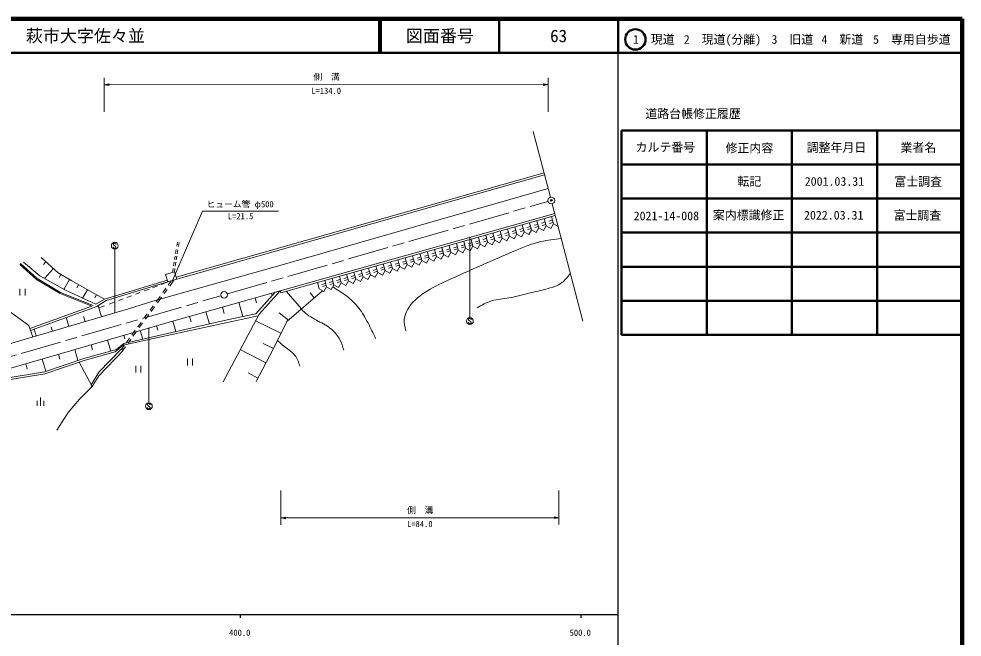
# Model space of a CAD drawing. Units: millimetres, scale not verified. Extents: x 40000 to 680000, y 20000 to 380000.
# Drawn here: x 402975 to 680000, y 198357 to 380000 of the extents above; entities that cross this region are included whole.
import ezdxf
from ezdxf.enums import TextEntityAlignment as Align

# ---------------------------------------------------------------- set-up
doc = ezdxf.new("R2010")
doc.units = ezdxf.units.MM
doc.header["$LTSCALE"] = 1000
doc.header["$PDMODE"] = 32
doc.header["$PDSIZE"] = 500
doc.linetypes.add('CHAIN', pattern=[18.5, 12, -1.5, 3.5, -1.5])
for name, color, linetype, lineweight in [('M-BGD', 7, 'Continuous', 13), ('M-BMK', 2, 'CHAIN', 13), ('M-BMK-SRVR', 3, 'Continuous', 13), ('M-STR-STR3', 7, 'Continuous', 13), ('M-STR-STRC', 7, 'Continuous', 13), ('M-TTL', 2, 'Continuous', 140), ('M-TTL-BAND', 7, 'Continuous', 25), ('M-TTL-FRAM', 2, 'Continuous', 50), ('M-TTL-LINE', 7, 'Continuous', 50)]:
    doc.layers.add(name, color=color, linetype=linetype, lineweight=lineweight)
doc.layers.add('M-OTRS', color=6, linetype='Continuous')
doc.layers.add('M-TTL-TXT', color=7, linetype='Continuous')
doc.styles.add('ＭＳ ゴシック', font='')
doc.styles.get('ＭＳ ゴシック').set_extended_font_data('MS Gothic')

# ---------------------------------------------------------------- blocks, each defined once
blk = doc.blocks.new('filled_dot')
at = {"color": 0, "linetype": 'Continuous', "lineweight": -2, "const_width": 1.25}
blk.add_lwpolyline([(-0.625, 0, 1), (0.625, 0, 1)], format="xyb", close=True, dxfattribs=at)
blk = doc.blocks.new('open_arrow')
at = {"color": 0, "linetype": 'Continuous', "lineweight": -2}
blk.add_lwpolyline([(7.5, 1.25), (0, 0), (7.5, -1.25)], dxfattribs=at)

msp = doc.modelspace()

# ---------------------------------------------------------------- linework, layer by layer
at = {"layer": 'M-BGD'}
for p, q in [((449151, 304071), (557201, 334792)), ((449330, 303498), (557353, 334211)), ((480275, 307691), (558419, 330135)), ((479722, 300104), (560337, 322804)), ((479884, 299526), (560489, 322224)), ((559974, 319784), (559413, 321921)), ((559982, 319751), (559413, 321921)), ((549226, 316794), (548668, 318895)), ((549233, 316769), (548668, 318895)), ((551376, 317392), (550817, 319500)), ((551383, 317365), (550817, 319500)), ((553249, 319033), (552171, 318748)), ((553525, 317990), (552966, 320105)), ((553533, 317962), (552966, 320105)), ((555399, 319634), (554321, 319350)), ((555569, 318989), (554491, 318704)), ((555675, 318588), (555115, 320710)), ((555682, 318558), (555115, 320710)), ((557037, 317793), (555675, 318588)), ((557548, 320235), (556470, 319951)), ((557719, 319587), (556640, 319303)), ((557037, 317793), (557832, 319155)), ((557824, 319186), (557264, 321316)), ((557832, 319155), (557264, 321316)), ((559186, 318390), (557824, 319186)), ((559698, 320836), (558619, 320553)), ((559868, 320185), (558790, 319902)), ((559186, 318390), (559982, 319751)), ((561336, 318986), (559974, 319784)), ((538479, 313805), (537923, 315869)), ((538484, 313786), (537923, 315869)), ((540628, 314403), (540072, 316474)), ((540634, 314383), (540072, 316474)), ((542502, 316029), (541425, 315741)), ((542778, 315001), (542221, 317080)), ((542784, 314979), (542221, 317080)), ((544652, 316630), (543574, 316342)), ((544821, 315998), (543743, 315710)), ((544927, 315599), (544370, 317685)), ((544933, 315576), (544370, 317685)), ((546801, 317231), (545724, 316944)), ((546970, 316596), (545893, 316309)), ((546293, 314808), (547083, 316172)), ((547077, 316196), (546519, 318290)), ((547083, 316172), (546519, 318290)), ((548442, 315405), (547077, 316196)), ((548951, 317832), (547873, 317545)), ((549120, 317194), (548042, 316908)), ((548442, 315405), (549233, 316769)), ((550591, 316002), (549226, 316794)), ((551100, 318433), (550022, 318147)), ((551270, 317792), (550192, 317506)), ((550591, 316002), (551383, 317365)), ((552740, 316599), (551376, 317392)), ((553419, 318390), (552341, 318105)), ((552740, 316599), (553533, 317962)), ((554888, 317196), (553525, 317990)), ((554888, 317196), (555682, 318558)), ((449361, 313266), (449537, 314351)), ((449846, 313129), (450030, 314271)), ((529881, 311413), (529327, 313449)), ((529885, 311401), (529327, 313449)), ((532031, 312011), (531476, 314054)), ((532034, 311997), (531476, 314054)), ((533905, 313626), (532828, 313335)), ((534180, 312609), (533625, 314659)), ((534184, 312593), (533625, 314659)), ((536054, 314227), (534978, 313936)), ((536222, 313605), (535146, 313314)), ((535548, 311823), (536334, 313190)), ((536330, 313207), (535774, 315264)), ((536334, 313190), (535774, 315264)), ((537697, 312420), (536330, 313207)), ((538203, 314828), (537127, 314538)), ((538372, 314203), (537295, 313913)), ((537697, 312420), (538484, 313786)), ((539846, 313017), (538479, 313805)), ((540353, 315429), (539276, 315139)), ((540521, 314801), (539444, 314512)), ((539846, 313017), (540634, 314383)), ((541995, 313614), (540628, 314403)), ((542671, 315399), (541594, 315111)), ((541995, 313614), (542784, 314979)), ((544144, 314211), (542778, 315001)), ((544144, 314211), (544933, 315576)), ((546293, 314808), (544927, 315599)), ((448717, 309277), (448887, 310328)), ((449004, 311055), (449193, 312226)), ((449501, 310997), (449688, 312151)), ((519134, 308423), (518582, 310423)), ((519135, 308418), (518582, 310423)), ((521283, 309021), (520731, 311028)), ((521285, 309015), (520731, 311028)), ((523158, 310622), (522082, 310327)), ((523433, 309619), (522880, 311633)), ((523435, 309611), (522880, 311633)), ((525307, 311223), (524231, 310929)), ((525474, 310614), (524398, 310319)), ((525582, 310217), (525029, 312239)), ((525585, 310208), (525029, 312239)), ((527456, 311824), (526381, 311530)), ((527623, 311212), (526548, 310918)), ((526953, 309435), (527735, 310804)), ((527732, 310815), (527178, 312844)), ((527735, 310804), (527178, 312844)), ((529101, 310032), (527732, 310815)), ((529606, 312425), (528530, 312132)), ((529773, 311810), (528697, 311517)), ((529101, 310032), (529885, 311401)), ((531250, 310629), (529881, 311413)), ((531755, 313025), (530679, 312733)), ((531923, 312408), (530847, 312116)), ((531250, 310629), (532034, 311997)), ((533399, 311226), (532031, 312011)), ((534072, 313007), (532996, 312715)), ((533399, 311226), (534184, 312593)), ((535548, 311823), (534180, 312609)), ((403216, 307861), (408180, 303448)), ((403415, 308085), (408359, 303691)), ((404290, 308523), (409146, 304522)), ((409516, 309880), (414525, 305377)), ((410162, 307867), (410874, 308659)), ((442359, 297045), (480275, 307691)), ((448421, 307447), (448603, 308569)), ((448915, 307370), (449094, 308478)), ((449207, 309177), (449379, 310239)), ((510536, 306032), (509986, 308003)), ((510535, 306036), (509986, 308003)), ((512410, 307619), (511336, 307320)), ((512686, 306629), (512135, 308608)), ((512685, 306631), (512135, 308608)), ((514560, 308219), (513485, 307921)), ((514725, 307623), (513651, 307325)), ((514835, 307227), (514284, 309213)), ((514835, 307226), (514284, 309213)), ((516709, 308820), (515635, 308522)), ((516875, 308221), (515800, 307923)), ((516208, 306450), (516986, 307822)), ((516984, 307825), (516433, 309818)), ((516986, 307822), (516433, 309818)), ((518357, 307047), (516984, 307825)), ((518859, 309421), (517784, 309124)), ((519025, 308819), (517950, 308522)), ((518357, 307047), (519135, 308418)), ((520506, 307644), (519134, 308423)), ((521008, 310021), (519933, 309726)), ((521174, 309417), (520099, 309121)), ((520506, 307644), (521285, 309015)), ((522655, 308241), (521283, 309021)), ((523324, 310016), (522249, 309720)), ((522655, 308241), (523435, 309611)), ((524804, 308838), (523433, 309619)), ((524804, 308838), (525585, 310208)), ((526953, 309435), (525582, 310217)), ((410501, 303757), (413105, 306653)), ((414525, 305377), (418484, 303060)), ((414782, 304021), (415288, 304900)), ((448645, 305694), (446082, 304894)), ((446082, 304894), (446767, 302698)), ((448111, 305527), (448301, 306700)), ((448640, 305665), (448795, 306628)), ((449330, 303498), (448645, 305694)), ((499786, 303050), (499241, 304977)), ((499783, 303061), (499241, 304977)), ((501936, 303646), (501390, 305582)), ((501933, 303656), (501390, 305582)), ((503811, 305219), (502738, 304917)), ((504086, 304243), (503539, 306187)), ((504084, 304251), (503539, 306187)), ((505961, 305819), (504887, 305518)), ((506125, 305235), (505051, 304934)), ((505462, 303471), (506234, 304846)), ((506236, 304839), (505688, 306792)), ((506234, 304846), (505688, 306792)), ((507611, 304066), (506236, 304839)), ((508111, 306419), (507037, 306119)), ((508275, 305832), (507201, 305532)), ((507611, 304066), (508384, 305441)), ((508386, 305436), (507837, 307398)), ((508384, 305441), (507837, 307398)), ((509760, 304662), (508386, 305436)), ((510260, 307019), (509186, 306720)), ((510425, 306429), (509351, 306130)), ((509760, 304662), (510535, 306036)), ((511910, 305257), (510536, 306032)), ((512575, 307026), (511501, 306727)), ((511910, 305257), (512685, 306631)), ((514059, 305853), (512686, 306629)), ((514059, 305853), (514835, 307226)), ((516208, 306450), (514835, 307227)), ((386979, 303598), (405880, 289900)), ((408180, 303448), (415093, 299291)), ((408359, 303691), (415227, 299561)), ((409146, 304522), (416692, 300261)), ((416206, 300482), (417888, 303403)), ((418484, 303060), (425242, 299170)), ((428091, 297698), (446588, 303271)), ((428644, 297238), (446767, 302698)), ((444883, 301990), (446767, 302698)), ((446767, 302698), (449330, 303498)), ((446853, 301792), (447734, 303000)), ((447269, 301513), (448535, 303250)), ((491187, 300664), (490645, 302556)), ((493063, 302219), (491991, 301913)), ((493337, 301260), (492794, 303162)), ((493332, 301277), (492794, 303162)), ((495213, 302819), (494140, 302514)), ((495375, 302251), (494302, 301945)), ((495487, 301857), (494943, 303767)), ((495482, 301872), (494943, 303767)), ((497362, 303419), (496290, 303115)), ((497525, 302848), (496452, 302543)), ((496865, 301089), (497633, 302466)), ((497637, 302453), (497092, 304372)), ((497633, 302466), (497092, 304372)), ((499014, 301684), (497637, 302453)), ((499512, 304019), (498439, 303716)), ((499675, 303444), (498602, 303141)), ((499014, 301684), (499783, 303061)), ((501163, 302280), (499786, 303050)), ((501662, 304619), (500589, 304316)), ((501825, 304041), (500752, 303739)), ((501163, 302280), (501933, 303656)), ((503313, 302875), (501936, 303646)), ((503975, 304638), (502901, 304336)), ((503313, 302875), (504084, 304251)), ((505462, 303471), (504086, 304243)), ((403302, 298732), (403301, 300732)), ((404801, 300732), (404802, 298732)), ((415093, 299291), (424388, 295635)), ((415227, 299561), (424814, 295790)), ((416692, 300261), (425540, 296218)), ((419982, 301028), (420488, 301907)), ((421688, 297978), (423088, 300410)), ((437189, 299100), (438477, 299584)), ((439795, 300079), (441238, 300621)), ((442257, 301004), (443654, 301529)), ((445267, 299616), (446178, 300866)), ((445672, 299322), (446524, 300492)), ((447763, 291069), (479722, 300104)), ((478277, 299695), (472588, 293381)), ((479722, 300104), (473548, 293251)), ((477379, 298628), (477166, 299381)), ((479722, 300104), (479884, 299526)), ((481457, 299969), (485938, 294787)), ((481626, 291057), (492129, 300141)), ((488497, 299472), (489720, 298058)), ((492566, 299898), (491187, 300664)), ((493224, 301654), (492152, 301348)), ((492566, 299898), (493332, 301277)), ((494715, 300493), (493337, 301260)), ((494715, 300493), (495482, 301872)), ((496865, 301089), (495487, 301857)), ((425242, 299170), (428091, 297698)), ((425331, 298038), (425774, 298896)), ((425540, 296218), (428091, 297698)), ((425868, 295535), (428644, 297238)), ((429455, 296195), (430944, 296754)), ((432337, 297278), (433646, 297769)), ((434700, 298165), (436051, 298673)), ((435143, 294822), (442359, 297045)), ((443296, 296913), (444430, 298468)), ((443668, 296574), (444852, 298198)), ((468705, 292553), (467543, 296661)), ((472776, 296531), (472355, 298021)), ((387791, 280885), (435143, 294822)), ((406187, 289013), (424388, 295635)), ((406383, 288446), (425868, 295535)), ((426246, 295767), (427212, 292488)), ((426452, 295067), (428173, 295713)), ((441494, 294440), (442437, 295734)), ((441818, 294037), (442823, 295415)), ((458925, 290388), (457920, 293940)), ((463246, 293482), (462732, 295301)), ((396250, 276122), (447763, 291069)), ((416856, 292256), (417618, 289664)), ((421993, 292511), (422415, 291076)), ((433808, 284647), (464148, 291581)), ((439815, 292137), (440688, 293335)), ((440160, 291763), (441163, 293138)), ((444232, 286517), (473258, 292706)), ((449115, 288146), (448228, 291204)), ((453546, 291036), (453109, 292580)), ((462983, 273408), (473548, 293251)), ((464148, 291581), (472588, 293381)), ((472514, 291309), (479941, 287643)), ((477641, 282983), (481626, 291057)), ((479454, 293592), (482156, 291516)), ((405880, 289900), (407049, 286521)), ((407440, 288830), (408025, 286841)), ((412488, 289387), (412822, 288252)), ((436163, 287128), (437165, 288502)), ((436494, 286734), (437548, 288178)), ((437928, 289549), (438863, 290831)), ((438351, 289280), (439332, 290626)), ((439350, 285914), (438624, 288417)), ((443808, 288495), (443426, 289810)), ((429954, 282411), (429020, 285630)), ((433606, 284088), (444232, 286517)), ((434122, 285989), (433822, 287024)), ((434583, 284961), (435460, 286164)), ((435038, 284735), (435848, 285847)), ((420336, 279674), (419416, 282844)), ((422016, 280243), (431696, 282886)), ((424641, 282781), (424218, 284237)), ((426422, 275138), (433645, 282613)), ((426501, 276227), (433142, 283099)), ((431283, 282151), (433606, 284088)), ((431696, 282886), (433808, 284647)), ((433645, 282613), (433142, 283099)), ((433191, 283052), (433890, 284010)), ((433555, 282701), (434268, 283679)), ((468002, 282835), (475514, 278911)), ((472664, 273456), (477641, 282983)), ((474689, 284659), (477728, 283160)), ((410854, 276467), (409812, 280057)), ((410497, 276346), (422016, 280243)), ((415031, 280016), (414614, 281450)), ((422191, 279669), (431283, 282151)), ((452512, 278207), (452511, 280207)), ((454011, 280208), (454012, 278208)), ((405460, 277113), (405010, 278664)), ((410643, 275762), (422191, 279669)), ((424493, 271977), (420697, 279163)), ((437322, 276100), (437321, 278100)), ((438821, 278101), (438822, 276101)), ((381050, 270845), (410643, 275762)), ((384061, 271953), (410497, 276346)), ((424222, 272491), (426501, 276227)), ((424493, 271977), (426422, 275138)), ((470311, 275988), (473198, 274479)), ((420792, 268273), (424493, 271977)), ((409317, 268787), (409318, 266287)), ((408317, 267787), (408318, 266287)), ((410318, 266287), (410317, 267787)), ((417433, 264363), (420792, 268273)), ((414144, 259151), (417433, 264363))]:
    msp.add_line(p, q, dxfattribs=at)
for points, knots in [([(516639, 288348), (516340, 289520), (516041, 290692), (516161, 291843), (516259, 292778), (516634, 293700), (517114, 294545), (518317, 296665), (520180, 298301), (522196, 299630), (524308, 301024), (526587, 302081), (528868, 303128), (535415, 306133), (541973, 309051), (548645, 311873), (551142, 312929), (553654, 313971), (556271, 314577), (558229, 315030), (560246, 315239), (562262, 315448)], [0, 0, 0, 0, 1, 1, 1, 2, 2, 2, 3, 3, 3, 4, 4, 4, 5, 5, 5, 6, 6, 6, 7, 7, 7, 7]), ([(537530, 295107), (538951, 295908), (540373, 296708), (541898, 297174), (543501, 297665), (545219, 297786), (546902, 298050), (549061, 298388), (551163, 298960), (553257, 299482), (554757, 299855), (556252, 300203), (557785, 300596), (559448, 301022), (561155, 301500), (562471, 302504), (563393, 303206), (564123, 304166), (564854, 305126)], [0, 0, 0, 0, 1, 1, 1, 2, 2, 2, 3, 3, 3, 4, 4, 4, 5, 5, 5, 6, 6, 6, 6]), ([(495137, 301250), (496508, 300410), (497880, 299569), (499159, 298590), (500514, 297552), (501764, 296358), (502814, 295016), (503869, 293668), (504723, 292170), (505517, 290648), (506297, 289154), (507020, 287637), (507743, 286121)], [0, 0, 0, 0, 1, 1, 1, 2, 2, 2, 3, 3, 3, 4, 4, 4, 4]), ([(485913, 294765), (486167, 294498), (486421, 294230), (486688, 293978), (487908, 292826), (489397, 291993), (490900, 291199), (492259, 290481), (493628, 289796), (494793, 288817), (495803, 287968), (496659, 286899), (497257, 285720), (497742, 284762), (498056, 283732), (498370, 282702)], [0, 0, 0, 0, 1, 1, 1, 2, 2, 2, 3, 3, 3, 4, 4, 4, 5, 5, 5, 5]), ([(478910, 285555), (479014, 285448), (479118, 285342), (479224, 285237), (480147, 284326), (481195, 283571), (482243, 282776), (482909, 282270), (483574, 281749), (484071, 281108), (484771, 280206), (485136, 279068), (485502, 277931)], [0, 0, 0, 0, 1, 1, 1, 2, 2, 2, 3, 3, 3, 4, 4, 4, 4])]:
    msp.add_open_spline(points, degree=3, knots=knots, dxfattribs=at)
at = {"layer": 'M-BMK'}
for p, q in [((464223, 299198), (558368, 326382)), ((368148, 271456), (462302, 298643))]:
    msp.add_line(p, q, dxfattribs=at)
at = {"layer": 'M-BMK-SRVR'}
for p, q in [((554025, 346932), (559084, 327595)), ((559590, 325660), (568605, 291204))]:
    msp.add_line(p, q, dxfattribs=at)
for centre in [(559337, 326628), (463263, 298921)]:
    msp.add_circle(centre, 1000, dxfattribs=at)
at = {"layer": 'M-OTRS'}
msp.add_point((559349, 326677), dxfattribs=at)
at = {"layer": 'M-STR-STR3'}
for p, q in [((428073, 352643), (428070, 362643)), ((558416, 360687), (428070, 360643)), ((558419, 352687), (558415, 362687)), ((448075, 303106), (456937, 323506)), ((456937, 323506), (479275, 323514)), ((479904, 241392), (479907, 231392)), ((561589, 241419), (561593, 231419)), ((479906, 233392), (561592, 233419))]:
    msp.add_line(p, q, dxfattribs=at)
at = {"layer": 'M-STR-STRC'}
for p, q in [((430853, 314047), (430729, 313863)), ((430729, 313863), (430732, 313731)), ((430732, 313731), (430795, 313602)), ((430795, 313602), (431051, 313420)), ((431045, 314113), (430853, 314047)), ((431167, 314110), (431045, 314113)), ((431051, 313420), (431180, 313289)), ((431417, 313992), (431167, 314110)), ((431180, 313289), (431359, 313173)), ((431359, 313173), (431486, 312973)), ((431480, 313860), (431417, 313992)), ((431480, 313731), (431480, 313860)), ((535428, 315790), (535436, 292232)), ((430732, 312883), (430730, 313004)), ((430772, 312780), (430732, 312883)), ((430856, 312670), (430772, 312780)), ((431043, 312609), (430856, 312670)), ((431178, 312609), (431043, 312609)), ((431147, 293646), (431141, 312350)), ((431278, 312638), (431178, 312609)), ((431420, 312730), (431278, 312638)), ((431480, 312862), (431420, 312730)), ((431486, 312973), (431480, 312862)), ((535158, 291929), (535034, 291745)), ((535034, 291745), (535037, 291613)), ((535037, 290765), (535034, 290886)), ((535037, 291613), (535100, 291484)), ((535100, 291484), (535356, 291302)), ((535350, 291995), (535158, 291929)), ((535471, 291992), (535350, 291995)), ((535356, 291302), (535485, 291171)), ((535721, 291874), (535471, 291992)), ((535485, 291171), (535664, 291055)), ((535664, 291055), (535790, 290855)), ((535785, 291742), (535721, 291874)), ((535785, 291613), (535785, 291742)), ((441142, 289148), (441150, 267189)), ((535077, 290662), (535037, 290765)), ((535161, 290552), (535077, 290662)), ((535348, 290491), (535161, 290552)), ((535482, 290491), (535348, 290491)), ((535582, 290520), (535482, 290491)), ((535724, 290613), (535582, 290520)), ((535785, 290744), (535724, 290613)), ((535790, 290855), (535785, 290744)), ((440871, 266886), (440747, 266701)), ((440747, 266701), (440750, 266570)), ((440750, 266570), (440813, 266441)), ((440813, 266441), (441069, 266259)), ((441063, 266952), (440871, 266886)), ((441185, 266949), (441063, 266952)), ((441069, 266259), (441198, 266128)), ((441435, 266831), (441185, 266949)), ((441198, 266128), (441377, 266012)), ((441377, 266012), (441504, 265812)), ((441498, 266699), (441435, 266831)), ((441498, 266570), (441498, 266699)), ((440750, 265722), (440748, 265843)), ((440790, 265619), (440750, 265722)), ((440874, 265509), (440790, 265619)), ((441061, 265448), (440874, 265509)), ((441196, 265448), (441061, 265448)), ((441296, 265477), (441196, 265448)), ((441438, 265569), (441296, 265477)), ((441498, 265701), (441438, 265569)), ((441504, 265812), (441498, 265701))]:
    msp.add_line(p, q, dxfattribs=at)
for centre in [(431137, 313350), (535442, 291232), (441155, 266189)]:
    msp.add_circle(centre, 1000, dxfattribs=at)
at = {"layer": 'M-TTL'}
for p, q in [((680000, 380000), (40000, 380000)), ((680000, 20000), (680000, 380000))]:
    msp.add_line(p, q, dxfattribs=at)
at = {"layer": 'M-TTL-BAND'}
for p, q in [((579000, 20000), (579000, 370000)), ((40000, 205000), (579000, 205000)), ((468000, 205000), (468000, 204000)), ((568000, 205000), (568000, 204000))]:
    msp.add_line(p, q, dxfattribs=at)
at = {"layer": 'M-TTL-FRAM'}
for p, q in [((580000, 347197), (580000, 287197)), ((580000, 347197), (680000, 347197)), ((580000, 287197), (680000, 287197))]:
    msp.add_line(p, q, dxfattribs=at)
at = {"layer": 'M-TTL-LINE'}
for p, q in [((508747, 380000), (508747, 370000)), ((509247, 380000), (509247, 370000)), ((543997, 380000), (543997, 370000)), ((579000, 380000), (579000, 370000)), ((40000, 370000), (680000, 370000)), ((605000, 347197), (605000, 287197)), ((630000, 347197), (630000, 287197)), ((655000, 347197), (655000, 287197)), ((580000, 337197), (680000, 337197)), ((580000, 327197), (680000, 327197)), ((580000, 317197), (680000, 317197)), ((580000, 307197), (680000, 307197)), ((580000, 297197), (680000, 297197))]:
    msp.add_line(p, q, dxfattribs=at)
msp.add_circle((584031, 373958), 3000, dxfattribs=at)

# ---------------------------------------------------------------- block references
at = {"layer": 'M-STR-STR3', "xscale": 193, "yscale": 193}
for p in [(428070, 360643), (479906, 233392)]:
    msp.add_blockref('open_arrow', p, dxfattribs=at)
at = {"layer": 'M-STR-STR3', "xscale": 193, "yscale": 193, "rotation": 180}
for p in [(558416, 360687), (561592, 233419)]:
    msp.add_blockref('open_arrow', p, dxfattribs=at)
at = {"layer": 'M-STR-STRC', "xscale": 160, "yscale": 160}
for p, rotation in [((535428, 315790), 270), ((431147, 293646), 90), ((441142, 289148), 270)]:
    msp.add_blockref('filled_dot', p, dxfattribs=dict(at, rotation=rotation))

# ---------------------------------------------------------------- texts
at = {"layer": 'M-STR-STR3', "style": 'ＭＳ ゴシック'}
for s, p in [('側\u3000溝', (489493, 361460)), ('L=134.0', (488869, 357402)), ('ヒューム管 φ500', (458106, 324081)), ('L=21.5', (464357, 320570)), ('側\u3000溝', (516999, 234200)), ('L=84.0', (517000, 230142))]:
    msp.add_text(s, height=1833, rotation=0.019, dxfattribs=at).set_placement(p, align=Align.BOTTOM_LEFT)
at = {"layer": 'M-TTL-BAND', "style": 'ＭＳ ゴシック'}
for s, p in [('400.0', (467844, 198195)), ('500.0', (567844, 198195))]:
    msp.add_text(s, height=1833, dxfattribs=at).set_placement(p, align=Align.BOTTOM_CENTER)
at = {"layer": 'M-TTL-TXT', "style": 'ＭＳ ゴシック'}
msp.add_text('萩市大字佐々並', height=3666, dxfattribs=at).set_placement((405024, 375000), align=Align.MIDDLE_LEFT)
for s, height, p in [('図面番号', 3666, (526622, 375000)), ('63', 3666, (561497, 375000)), ('1\u3000現道', 2566, (589448, 373958)), ('2\u3000現道(分離)', 2566, (609619, 373958)), ('3\u3000旧道', 2566, (630121, 373958)), ('4\u3000新道', 2566, (644824, 373958)), ('5\u3000専用自歩道', 2566, (665228, 373958)), ('道路台帳修正履歴', 2566, (600968, 352113)), ('カルテ番号', 2566, (592839, 342277)), ('修正内容', 2566, (617509, 342023)), ('調整年月日', 2566, (643089, 342197)), ('業者名', 2566, (667134, 342197)), ('転記', 2566, (617500, 332245)), ('2001.03.31', 2566, (642500, 332245)), ('富士調査', 2566, (667077, 332189)), ('2021-14-008', 2566, (593142, 322121)), ('案内標識修正', 2566, (617289, 322332)), ('2022.03.31', 2566, (642289, 322332)), ('富士調査', 2566, (666866, 322275))]:
    msp.add_text(s, height=height, dxfattribs=at).set_placement(p, align=Align.MIDDLE_CENTER)

doc.saveas('drawing.dxf')
